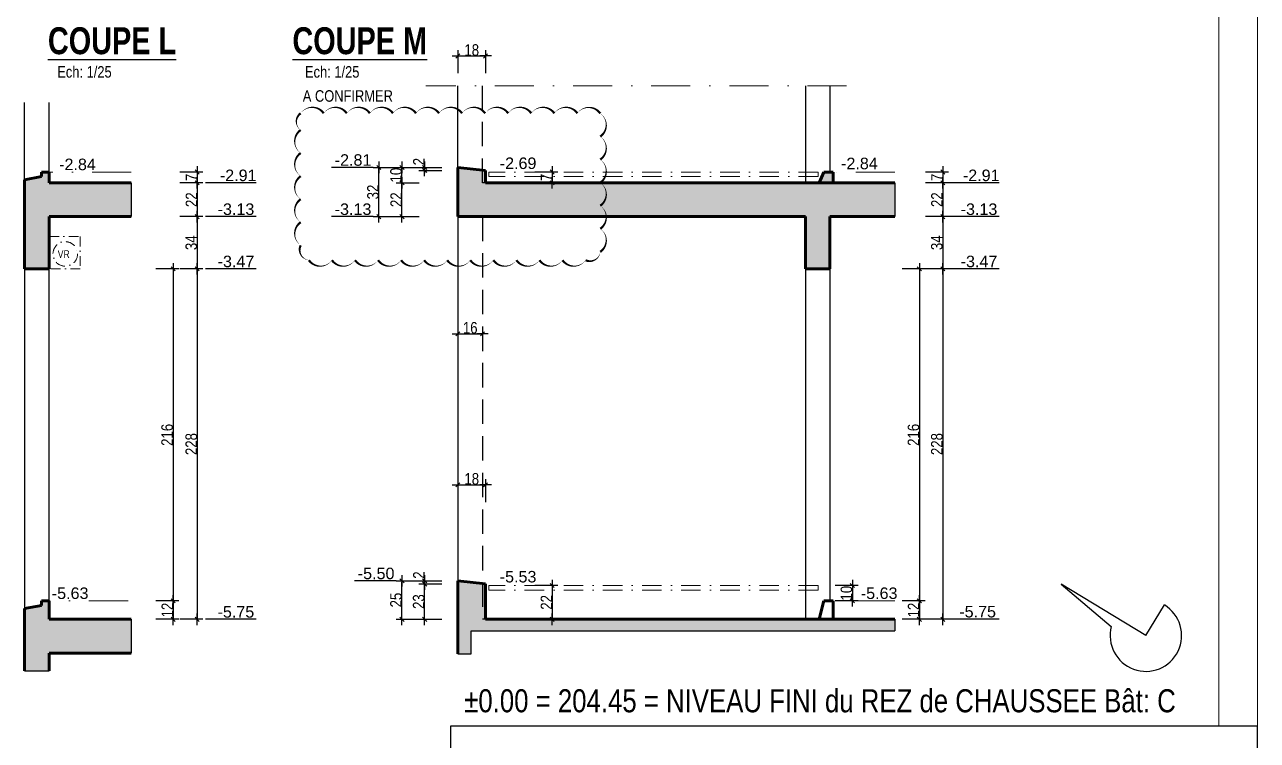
# Model space of a CAD drawing. Header units: millimetres. Extents: x -1921 to 5237, y 0 to 8595.
# Drawn here: x 3633 to 5237, y 5862 to 6793 of the extents above; entities that cross this region are included whole.
import ezdxf
from ezdxf.enums import TextEntityAlignment as Align

# ---------------------------------------------------------------- set-up
doc = ezdxf.new("R2010")
doc.units = ezdxf.units.MM
doc.linetypes.add('CACHE2', pattern=[4.7625, 3.175, -1.5875])
doc.linetypes.add('TIRETPTX2', pattern=[50.8, 25.4, -12.7, 0, -12.7])
for name, color, linetype in [('01-cartouche-cage A', 7, 'Continuous'), ('01_cote_gen', 4, 'Continuous'), ('01_linteaux', 2, 'Continuous'), ('01_poch_BN', 9, 'Continuous'), ('01_poch_murs', 253, 'Continuous'), ('01_texte', 230, 'Continuous'), ('AA_COTES', 2, 'Continuous')]:
    doc.layers.add(name, color=color, linetype=linetype)
for name, color, linetype, lineweight in [('01_Cad_1_', 5, 'Continuous', 9), ('01_murs_coup', 5, 'Continuous', 60), ('01_tram_axes', 2, 'TIRETPTX2', 9)]:
    doc.layers.add(name, color=color, linetype=linetype, lineweight=lineweight)
doc.styles.add('ARIAL', font='arial.ttf')
doc.styles.add('impact', font='impact.ttf')
doc.styles.add('MATTE_TXT', font='arial.ttf')
doc.styles.add('STYLE2', font='ARIALN.TTF')
doc.styles.add('stylemattecart', font='ARIALN.TTF')
doc.dimstyles.new('JB25', dxfattribs={"dimscale": 0.1, "dimtxt": 150, "dimasz": 15, "dimexe": 0.1, "dimexo": 0.1, "dimgap": 0.09, "dimtad": 1, "dimdec": 1, "dimlfac": 0.5, "dimdsep": 46, "dimtxsty": 'STYLE2', "dimblk1": 'BOND_G', "dimblk2": 'BOND_D', "dimsah": 1, "dimcen": 1.5, "dimdle": 0.01, "dimse1": 1, "dimse2": 1, "dimclrd": 4, "dimclre": 2, "dimclrt": 6, "dimazin": 2, "dimtfac": 2.333333, "dimtdec": 1, "dimtix": 1, "dimtmove": 2, "dimatfit": 3, "dimldrblk": 'BOND_G', "dimfxl": 1, "dimtolj": 1, "dimtzin": 0, "dimarcsym": 0})

# ---------------------------------------------------------------- blocks, each defined once
blk = doc.blocks.new('cartstruc')
at = {"layer": '01-cartouche-cage A', "linetype": 'Continuous'}
for p, q in [((0, 1485), (-1050, 1485)), ((-1050, 1485), (-1050, 0)), ((0, 0), (0, 1485))]:
    blk.add_line(p, q, dxfattribs=at)
at = {"layer": '01-cartouche-cage A', "color": 7, "style": 'stylemattecart'}
for tag, height, p in [('NOMCLIENT', 30, (-525, 1399.6)), ('ADRESSE1CLIENT', 25, (-525, 1326.7)), ('ADRESSE2CLIENT', 25, (-525, 1283.9)), ('NOMAFFAIRE1', 45, (-525.1, 1189.8)), ('NOMAFFAIRE2', 45, (-525.1, 1110.4)), ('NOMAFFAIRE3', 45, (-525.1, 1031.7)), ('ADRESSE1AFFAIRE', 20, (-525.1, 943.3)), ('ADRESSE2AFFAIRE', 20, (-525.1, 909.2)), ('INDICE-A', 15, (-959.1, 428.4)), ('DATE-A', 15, (-861.9, 428.4)), ('INDICE-B', 15, (-959.1, 400.5)), ('DATE-B', 15, (-861.9, 400.5)), ('INDICE-C', 15, (-959.1, 369.4)), ('DATE-C', 15, (-861.9, 369.4)), ('INDICE-D', 15, (-959.1, 338.3)), ('DATE-D', 15, (-861.9, 338.3)), ('INDICE-E', 15, (-959.1, 307.2)), ('DATE-E', 15, (-861.9, 307.2)), ('INDICE-F', 15, (-959.1, 276.1)), ('DATE-F', 15, (-861.9, 276.1))]:
    blk.add_attdef(tag, text='', height=height, dxfattribs=at).set_placement(p, align=Align.MIDDLE_CENTER)
for tag, height, p in [('NOMARCHI', 15, (-831.1, 803.3)), ('MODEL', 15, (-408.9, 803.3)), ('BETSTRUCTURE', 15, (-831.1, 776.5)), ('MOE', 15, (-408.9, 776.5)), ('BETFLUIDES', 15, (-831.1, 749.5)), ('CSPS', 15, (-408.9, 749.5)), ('ECONOMISTE', 15, (-831.1, 722.7)), ('OPC', 15, (-408.9, 722.7)), ('BDC', 15, (-831.1, 695.9)), ('NOMENTREPRISE', 15, (-408.9, 695.9)), ('NUMBAT', 27, (-249.5, 614.7)), ('PHASE', 35, (-249.5, 537.9)), ('CONT-SOL', 12, (-138.6, 490.2)), ('NOMDESS', 15, (-451.8, 132.3)), ('NOMING', 15, (-451.8, 104.3)), ('ECH', 15, (-451.8, 76.3)), ('NUMAFF', 25, (-196.3, 48.9))]:
    blk.add_attdef(tag, text='', height=height, dxfattribs=at).set_placement(p, align=Align.BOTTOM_LEFT)
at = {"layer": '01-cartouche-cage A', "color": 7, "style": 'stylemattecart', "width": 0.8}
for tag, p in [('TITRTEPLAN1', (-677.3, 664.6)), ('TITRTEPLAN2', (-677.3, 610.2)), ('TITRTEPLAN3', (-677.3, 556)), ('TITRTEPLAN4', (-677.3, 501.4))]:
    blk.add_attdef(tag, text='', height=33, dxfattribs=at).set_placement(p, align=Align.MIDDLE_CENTER)
at = {"layer": '01-cartouche-cage A', "color": 7, "style": 'stylemattecart'}
for tag, p in [('MODIF-A', (-802.6, 428.4)), ('MODIF-B', (-802.6, 400.5)), ('MODIF-C', (-802.6, 369.4)), ('MODIF-D', (-802.6, 338.3)), ('MODIF-E', (-802.6, 307.2)), ('MODIF-F', (-802.6, 276.1))]:
    blk.add_attdef(tag, text='', height=15, dxfattribs=at).set_placement(p, align=Align.MIDDLE_LEFT)
at = {"layer": '01-cartouche-cage A', "color": 255, "style": 'stylemattecart'}
for tag, height, p in [('N°P', 35, (-321, 256)), ('IP', 35, (-210.3, 256)), ('DATEPLAN', 15, (-257.7, 226.8))]:
    blk.add_attdef(tag, text='', height=height, dxfattribs=at).set_placement(p, align=Align.BOTTOM_LEFT)
blk = doc.blocks.new('BOND_G')
at = {"layer": 'AA_COTES', "color": 0}
for p, q in [((0, -5), (0, 15)), ((5, 0), (-5, 0)), ((1.8, 1.8), (-1.8, -1.8))]:
    blk.add_line(p, q, dxfattribs=at)
blk = doc.blocks.new('BOND_D')
at = {"layer": 'AA_COTES', "color": 0}
for p, q in [((5, 0), (-5, 0)), ((-1.8, -1.8), (1.8, 1.8)), ((0, 5), (0, -15))]:
    blk.add_line(p, q, dxfattribs=at)
blk = doc.blocks.new('*D573')
at = {"layer": '01_cote_gen', "color": 4, "lineweight": -2, "ltscale": 2, "transparency": 16777216}
blk.add_line((3858, 6586.1), (3858, 6545.1), dxfattribs=at)
at = {"layer": 'DEFPOINTS', "color": 0, "ltscale": 2}
for p in [(3772, 6587.6), (3772, 6543.6), (3858, 6543.6)]:
    blk.add_point(p, dxfattribs=at)
at = {"layer": '01_cote_gen', "color": 4, "lineweight": -2, "ltscale": 2, "transparency": 16777216, "xscale": 1.5, "yscale": 1.5, "zscale": 1.5}
for name, p, rotation in [('BOND_G', (3858, 6587.6), 90), ('BOND_D', (3858, 6543.6), 270)]:
    blk.add_blockref(name, p, dxfattribs=dict(at, rotation=rotation))
at = {"layer": '01_cote_gen', "color": 6, "ltscale": 2, "transparency": 16777216, "insert": (3850.5, 6565.6), "char_height": 15, "attachment_point": 5, "rotation": 90, "style": 'STYLE2'}
blk.add_mtext('\\A1;22', dxfattribs=at)
blk = doc.blocks.new('*D574')
at = {"layer": '01_cote_gen', "color": 4, "lineweight": -2, "ltscale": 2, "transparency": 16777216}
blk.add_line((3858, 6542.1), (3858, 6477.1), dxfattribs=at)
at = {"layer": 'DEFPOINTS', "color": 0, "ltscale": 2}
for p in [(3835.5, 6543.6), (3858, 6475.6), (3868.8, 6475.6)]:
    blk.add_point(p, dxfattribs=at)
at = {"layer": '01_cote_gen', "color": 4, "lineweight": -2, "ltscale": 2, "transparency": 16777216, "xscale": 1.5, "yscale": 1.5, "zscale": 1.5}
for name, p, rotation in [('BOND_G', (3858, 6543.6), 90), ('BOND_D', (3858, 6475.6), 270)]:
    blk.add_blockref(name, p, dxfattribs=dict(at, rotation=rotation))
at = {"layer": '01_cote_gen', "color": 6, "ltscale": 2, "transparency": 16777216, "insert": (3850.3, 6509.6), "char_height": 15, "attachment_point": 5, "rotation": 90, "style": 'STYLE2'}
blk.add_mtext('\\A1;34', dxfattribs=at)
blk = doc.blocks.new('*D575')
at = {"layer": '01_cote_gen', "color": 4, "lineweight": -2, "ltscale": 2, "transparency": 16777216}
blk.add_line((3858, 6474.1), (3858, 6021.1), dxfattribs=at)
at = {"layer": 'DEFPOINTS', "color": 0, "ltscale": 2}
for p in [(3835.5, 6475.6), (3772, 6019.6), (3858, 6019.6)]:
    blk.add_point(p, dxfattribs=at)
at = {"layer": '01_cote_gen', "color": 4, "lineweight": -2, "ltscale": 2, "transparency": 16777216, "xscale": 1.5, "yscale": 1.5, "zscale": 1.5}
for name, p, rotation in [('BOND_G', (3858, 6475.6), 90), ('BOND_D', (3858, 6019.6), 270)]:
    blk.add_blockref(name, p, dxfattribs=dict(at, rotation=rotation))
at = {"layer": '01_cote_gen', "color": 6, "ltscale": 2, "transparency": 16777216, "insert": (3850.3, 6247.6), "char_height": 15, "attachment_point": 5, "rotation": 90, "style": 'STYLE2'}
blk.add_mtext('\\A1;228', dxfattribs=at)
blk = doc.blocks.new('*D576')
at = {"layer": '01_cote_gen', "color": 4, "lineweight": -2, "ltscale": 2, "transparency": 16777216}
blk.add_line((3826.6, 6474.1), (3826.6, 6045.1), dxfattribs=at)
at = {"layer": 'DEFPOINTS', "color": 0, "ltscale": 2}
for p in [(3835.5, 6475.6), (3665.5, 6043.6), (3826.6, 6043.6)]:
    blk.add_point(p, dxfattribs=at)
at = {"layer": '01_cote_gen', "color": 4, "lineweight": -2, "ltscale": 2, "transparency": 16777216, "xscale": 1.5, "yscale": 1.5, "zscale": 1.5}
for name, p, rotation in [('BOND_G', (3826.6, 6475.6), 90), ('BOND_D', (3826.6, 6043.6), 270)]:
    blk.add_blockref(name, p, dxfattribs=dict(at, rotation=rotation))
at = {"layer": '01_cote_gen', "color": 6, "ltscale": 2, "transparency": 16777216, "insert": (3818.9, 6259.6), "char_height": 15, "attachment_point": 5, "rotation": 90, "style": 'STYLE2'}
blk.add_mtext('\\A1;216', dxfattribs=at)
blk = doc.blocks.new('*D577')
at = {"layer": '01_cote_gen', "color": 4, "lineweight": -2, "ltscale": 2, "transparency": 16777216}
blk.add_line((3826.6, 6042.1), (3826.6, 6021.1), dxfattribs=at)
at = {"layer": 'DEFPOINTS', "color": 0, "ltscale": 2}
for p in [(3804.1, 6043.6), (3802.9, 6019.6), (3826.6, 6019.6)]:
    blk.add_point(p, dxfattribs=at)
at = {"layer": '01_cote_gen', "color": 4, "lineweight": -2, "ltscale": 2, "transparency": 16777216, "xscale": 1.5, "yscale": 1.5, "zscale": 1.5}
for name, p, rotation in [('BOND_G', (3826.6, 6043.6), 90), ('BOND_D', (3826.6, 6019.6), 270)]:
    blk.add_blockref(name, p, dxfattribs=dict(at, rotation=rotation))
at = {"layer": '01_cote_gen', "color": 6, "ltscale": 2, "transparency": 16777216, "insert": (3819.1, 6031.6), "char_height": 15, "attachment_point": 5, "rotation": 90, "style": 'STYLE2'}
blk.add_mtext('\\A1;12', dxfattribs=at)
blk = doc.blocks.new('*D578')
at = {"layer": '01_cote_gen', "color": 4, "lineweight": -2, "ltscale": 2, "transparency": 16777216}
blk.add_line((3858, 6600.1), (3858, 6589.1), dxfattribs=at)
at = {"layer": 'DEFPOINTS', "color": 0, "ltscale": 2}
for p in [(3772, 6601.6), (3772, 6587.6), (3858, 6587.6)]:
    blk.add_point(p, dxfattribs=at)
at = {"layer": '01_cote_gen', "color": 4, "lineweight": -2, "ltscale": 2, "transparency": 16777216, "xscale": 1.5, "yscale": 1.5, "zscale": 1.5}
for name, p, rotation in [('BOND_G', (3858, 6601.6), 90), ('BOND_D', (3858, 6587.6), 270)]:
    blk.add_blockref(name, p, dxfattribs=dict(at, rotation=rotation))
at = {"layer": '01_cote_gen', "color": 6, "ltscale": 2, "transparency": 16777216, "insert": (3850.5, 6594.6), "char_height": 15, "attachment_point": 5, "rotation": 90, "style": 'STYLE2'}
blk.add_mtext('\\A1;7', dxfattribs=at)
blk = doc.blocks.new('*D579')
at = {"layer": '01_cote_gen', "color": 4, "lineweight": -2, "ltscale": 2, "transparency": 16777216}
blk.add_line((4828.1, 6586.1), (4828.1, 6545.1), dxfattribs=at)
at = {"layer": 'DEFPOINTS', "color": 0, "ltscale": 2}
for p in [(4765.7, 6587.6), (4765.7, 6543.6), (4828.1, 6543.6)]:
    blk.add_point(p, dxfattribs=at)
at = {"layer": '01_cote_gen', "color": 4, "lineweight": -2, "ltscale": 2, "transparency": 16777216, "xscale": 1.5, "yscale": 1.5, "zscale": 1.5}
for name, p, rotation in [('BOND_G', (4828.1, 6587.6), 90), ('BOND_D', (4828.1, 6543.6), 270)]:
    blk.add_blockref(name, p, dxfattribs=dict(at, rotation=rotation))
at = {"layer": '01_cote_gen', "color": 6, "ltscale": 2, "transparency": 16777216, "insert": (4820.5, 6565.6), "char_height": 15, "attachment_point": 5, "rotation": 90, "style": 'STYLE2'}
blk.add_mtext('\\A1;22', dxfattribs=at)
blk = doc.blocks.new('*D580')
at = {"layer": '01_cote_gen', "color": 4, "lineweight": -2, "ltscale": 2, "transparency": 16777216}
blk.add_line((4828.1, 6600.1), (4828.1, 6589.1), dxfattribs=at)
at = {"layer": 'DEFPOINTS', "color": 0, "ltscale": 2}
for p in [(4765.7, 6601.6), (4765.7, 6587.6), (4828.1, 6587.6)]:
    blk.add_point(p, dxfattribs=at)
at = {"layer": '01_cote_gen', "color": 4, "lineweight": -2, "ltscale": 2, "transparency": 16777216, "xscale": 1.5, "yscale": 1.5, "zscale": 1.5}
for name, p, rotation in [('BOND_G', (4828.1, 6601.6), 90), ('BOND_D', (4828.1, 6587.6), 270)]:
    blk.add_blockref(name, p, dxfattribs=dict(at, rotation=rotation))
at = {"layer": '01_cote_gen', "color": 6, "ltscale": 2, "transparency": 16777216, "insert": (4820.5, 6594.6), "char_height": 15, "attachment_point": 5, "rotation": 90, "style": 'STYLE2'}
blk.add_mtext('\\A1;7', dxfattribs=at)
blk = doc.blocks.new('*D581')
at = {"layer": '01_cote_gen', "color": 4, "lineweight": -2, "ltscale": 2, "transparency": 16777216}
blk.add_line((4094.4, 6545.1), (4094.4, 6606.1), dxfattribs=at)
at = {"layer": 'DEFPOINTS', "color": 0, "ltscale": 2}
for p in [(4094.4, 6607.6), (4206.7, 6607.6), (4206.7, 6543.6)]:
    blk.add_point(p, dxfattribs=at)
at = {"layer": '01_cote_gen', "color": 4, "lineweight": -2, "ltscale": 2, "transparency": 16777216, "xscale": 1.5, "yscale": 1.5, "zscale": 1.5}
for name, p, rotation in [('BOND_D', (4094.4, 6607.6), 90), ('BOND_G', (4094.4, 6543.6), 270)]:
    blk.add_blockref(name, p, dxfattribs=dict(at, rotation=rotation))
at = {"layer": '01_cote_gen', "color": 6, "ltscale": 2, "transparency": 16777216, "insert": (4086.7, 6575.6), "char_height": 15, "attachment_point": 5, "rotation": 90, "style": 'STYLE2'}
blk.add_mtext('\\A1;32', dxfattribs=at)
blk = doc.blocks.new('*D582')
at = {"layer": '01_cote_gen', "color": 4, "lineweight": -2, "ltscale": 2, "transparency": 16777216}
blk.add_line((4153.9, 6605.1), (4153.9, 6606.1), dxfattribs=at)
at = {"layer": 'DEFPOINTS', "color": 0, "ltscale": 2}
for p in [(4153.9, 6607.6), (4236.2, 6607.6), (4272.2, 6603.6)]:
    blk.add_point(p, dxfattribs=at)
at = {"layer": '01_cote_gen', "color": 4, "lineweight": -2, "ltscale": 2, "transparency": 16777216, "xscale": 1.5, "yscale": 1.5, "zscale": 1.5}
for name, p, rotation in [('BOND_D', (4153.9, 6607.6), 90), ('BOND_G', (4153.9, 6603.6), 270)]:
    blk.add_blockref(name, p, dxfattribs=dict(at, rotation=rotation))
at = {"layer": '01_cote_gen', "color": 6, "ltscale": 2, "transparency": 16777216, "insert": (4146.4, 6615.1), "char_height": 15, "attachment_point": 5, "rotation": 90, "style": 'STYLE2'}
blk.add_mtext('\\A1;2', dxfattribs=at)
blk = doc.blocks.new('*D583')
at = {"layer": '01_cote_gen', "color": 4, "lineweight": -2, "ltscale": 2, "transparency": 16777216}
blk.add_line((4124.4, 6545.1), (4124.4, 6586.1), dxfattribs=at)
at = {"layer": 'DEFPOINTS', "color": 0, "ltscale": 2}
for p in [(4124.4, 6587.6), (4281.4, 6587.6), (4146.9, 6543.6)]:
    blk.add_point(p, dxfattribs=at)
at = {"layer": '01_cote_gen', "color": 4, "lineweight": -2, "ltscale": 2, "transparency": 16777216, "xscale": 1.5, "yscale": 1.5, "zscale": 1.5}
for name, p, rotation in [('BOND_D', (4124.4, 6587.6), 90), ('BOND_G', (4124.4, 6543.6), 270)]:
    blk.add_blockref(name, p, dxfattribs=dict(at, rotation=rotation))
at = {"layer": '01_cote_gen', "color": 6, "ltscale": 2, "transparency": 16777216, "insert": (4116.9, 6565.6), "char_height": 15, "attachment_point": 5, "rotation": 90, "style": 'STYLE2'}
blk.add_mtext('\\A1;22', dxfattribs=at)
blk = doc.blocks.new('*D584')
at = {"layer": '01_cote_gen', "color": 4, "lineweight": -2, "ltscale": 2, "transparency": 16777216}
blk.add_line((4124.4, 6589.1), (4124.4, 6606.1), dxfattribs=at)
at = {"layer": 'DEFPOINTS', "color": 0, "ltscale": 2}
for p in [(4116.9, 6607.6), (4124.4, 6607.6), (4146.9, 6587.6)]:
    blk.add_point(p, dxfattribs=at)
at = {"layer": '01_cote_gen', "color": 4, "lineweight": -2, "ltscale": 2, "transparency": 16777216, "xscale": 1.5, "yscale": 1.5, "zscale": 1.5}
for name, p, rotation in [('BOND_D', (4124.4, 6607.6), 90), ('BOND_G', (4124.4, 6587.6), 270)]:
    blk.add_blockref(name, p, dxfattribs=dict(at, rotation=rotation))
at = {"layer": '01_cote_gen', "color": 6, "ltscale": 2, "transparency": 16777216, "insert": (4116.7, 6597.6), "char_height": 15, "attachment_point": 5, "rotation": 90, "style": 'STYLE2'}
blk.add_mtext('\\A1;10', dxfattribs=at)
blk = doc.blocks.new('*D585')
at = {"layer": '01_cote_gen', "color": 4, "lineweight": -2, "ltscale": 2, "transparency": 16777216}
blk.add_line((4198.7, 6391.1), (4227.7, 6391.1), dxfattribs=at)
at = {"layer": 'DEFPOINTS', "color": 0, "ltscale": 2}
for p in [(4197.2, 6405.1), (4229.2, 6405.1), (4229.2, 6391.1)]:
    blk.add_point(p, dxfattribs=at)
at = {"layer": '01_cote_gen', "color": 4, "lineweight": -2, "ltscale": 2, "transparency": 16777216, "xscale": 1.5, "yscale": 1.5, "zscale": 1.5, "rotation": 180}
blk.add_blockref('BOND_G', (4197.2, 6391.1), dxfattribs=at)
at = {"layer": '01_cote_gen', "color": 4, "lineweight": -2, "ltscale": 2, "transparency": 16777216, "xscale": 1.5, "yscale": 1.5, "zscale": 1.5}
blk.add_blockref('BOND_D', (4229.2, 6391.1), dxfattribs=at)
at = {"layer": '01_cote_gen', "color": 6, "ltscale": 2, "transparency": 16777216, "insert": (4213.2, 6398.8), "char_height": 15, "attachment_point": 5, "style": 'STYLE2'}
blk.add_mtext('\\A1;16', dxfattribs=at)
blk = doc.blocks.new('*D586')
at = {"layer": '01_cote_gen', "color": 4, "lineweight": -2, "ltscale": 2, "transparency": 16777216}
blk.add_line((4198.7, 6752.6), (4231.7, 6752.6), dxfattribs=at)
at = {"layer": 'DEFPOINTS', "color": 0, "ltscale": 2}
for p in [(4233.2, 6752.6), (4197.2, 6607.6), (4233.2, 6603.6)]:
    blk.add_point(p, dxfattribs=at)
at = {"layer": '01_cote_gen', "color": 4, "lineweight": -2, "ltscale": 2, "transparency": 16777216, "xscale": 1.5, "yscale": 1.5, "zscale": 1.5, "rotation": 180}
blk.add_blockref('BOND_G', (4197.2, 6752.6), dxfattribs=at)
at = {"layer": '01_cote_gen', "color": 4, "lineweight": -2, "ltscale": 2, "transparency": 16777216, "xscale": 1.5, "yscale": 1.5, "zscale": 1.5}
blk.add_blockref('BOND_D', (4233.2, 6752.6), dxfattribs=at)
at = {"layer": '01_cote_gen', "color": 6, "ltscale": 2, "transparency": 16777216, "insert": (4215.2, 6760.3), "char_height": 15, "attachment_point": 5, "style": 'STYLE2'}
blk.add_mtext('\\A1;18', dxfattribs=at)
blk = doc.blocks.new('*D587')
at = {"layer": '01_cote_gen', "color": 4, "lineweight": -2, "ltscale": 2, "transparency": 16777216}
blk.add_line((4319.9, 6600.1), (4319.9, 6589.1), dxfattribs=at)
at = {"layer": 'DEFPOINTS', "color": 0, "ltscale": 2}
for p in [(4310.4, 6601.6), (4310.4, 6587.6), (4319.9, 6587.6)]:
    blk.add_point(p, dxfattribs=at)
at = {"layer": '01_cote_gen', "color": 4, "lineweight": -2, "ltscale": 2, "transparency": 16777216, "xscale": 1.5, "yscale": 1.5, "zscale": 1.5}
for name, p, rotation in [('BOND_G', (4319.9, 6601.6), 90), ('BOND_D', (4319.9, 6587.6), 270)]:
    blk.add_blockref(name, p, dxfattribs=dict(at, rotation=rotation))
at = {"layer": '01_cote_gen', "color": 6, "ltscale": 2, "transparency": 16777216, "insert": (4312.4, 6594.6), "char_height": 15, "attachment_point": 5, "rotation": 90, "style": 'STYLE2'}
blk.add_mtext('\\A1;7', dxfattribs=at)
blk = doc.blocks.new('*D588')
at = {"layer": '01_cote_gen', "color": 4, "lineweight": -2, "ltscale": 2, "transparency": 16777216}
blk.add_line((4153.9, 6067.1), (4153.9, 6068.1), dxfattribs=at)
at = {"layer": 'DEFPOINTS', "color": 0, "ltscale": 2}
for p in [(4153.9, 6069.6), (4236.2, 6069.6), (4272.2, 6065.6)]:
    blk.add_point(p, dxfattribs=at)
at = {"layer": '01_cote_gen', "color": 4, "lineweight": -2, "ltscale": 2, "transparency": 16777216, "xscale": 1.5, "yscale": 1.5, "zscale": 1.5}
for name, p, rotation in [('BOND_D', (4153.9, 6069.6), 90), ('BOND_G', (4153.9, 6065.6), 270)]:
    blk.add_blockref(name, p, dxfattribs=dict(at, rotation=rotation))
at = {"layer": '01_cote_gen', "color": 6, "ltscale": 2, "transparency": 16777216, "insert": (4146.4, 6077.1), "char_height": 15, "attachment_point": 5, "rotation": 90, "style": 'STYLE2'}
blk.add_mtext('\\A1;2', dxfattribs=at)
blk = doc.blocks.new('*D589')
at = {"layer": '01_cote_gen', "color": 4, "lineweight": -2, "ltscale": 2, "transparency": 16777216}
blk.add_line((4124.4, 6021.1), (4124.4, 6068.1), dxfattribs=at)
at = {"layer": 'DEFPOINTS', "color": 0, "ltscale": 2}
for p in [(4116.9, 6069.6), (4124.4, 6069.6), (4146.9, 6019.6)]:
    blk.add_point(p, dxfattribs=at)
at = {"layer": '01_cote_gen', "color": 4, "lineweight": -2, "ltscale": 2, "transparency": 16777216, "xscale": 1.5, "yscale": 1.5, "zscale": 1.5}
for name, p, rotation in [('BOND_D', (4124.4, 6069.6), 90), ('BOND_G', (4124.4, 6019.6), 270)]:
    blk.add_blockref(name, p, dxfattribs=dict(at, rotation=rotation))
at = {"layer": '01_cote_gen', "color": 6, "ltscale": 2, "transparency": 16777216, "insert": (4116.7, 6044.6), "char_height": 15, "attachment_point": 5, "rotation": 90, "style": 'STYLE2'}
blk.add_mtext('\\A1;25', dxfattribs=at)
blk = doc.blocks.new('*D590')
at = {"layer": '01_cote_gen', "color": 4, "lineweight": -2, "ltscale": 2, "transparency": 16777216}
blk.add_line((4198.7, 6194.6), (4231.7, 6194.6), dxfattribs=at)
at = {"layer": 'DEFPOINTS', "color": 0, "ltscale": 2}
for p in [(4233.2, 6194.6), (4197.2, 6069.6), (4233.2, 6065.6)]:
    blk.add_point(p, dxfattribs=at)
at = {"layer": '01_cote_gen', "color": 4, "lineweight": -2, "ltscale": 2, "transparency": 16777216, "xscale": 1.5, "yscale": 1.5, "zscale": 1.5, "rotation": 180}
blk.add_blockref('BOND_G', (4197.2, 6194.6), dxfattribs=at)
at = {"layer": '01_cote_gen', "color": 4, "lineweight": -2, "ltscale": 2, "transparency": 16777216, "xscale": 1.5, "yscale": 1.5, "zscale": 1.5}
blk.add_blockref('BOND_D', (4233.2, 6194.6), dxfattribs=at)
at = {"layer": '01_cote_gen', "color": 6, "ltscale": 2, "transparency": 16777216, "insert": (4215.2, 6202.3), "char_height": 15, "attachment_point": 5, "style": 'STYLE2'}
blk.add_mtext('\\A1;18', dxfattribs=at)
blk = doc.blocks.new('*D591')
at = {"layer": '01_cote_gen', "color": 4, "lineweight": -2, "ltscale": 2, "transparency": 16777216}
blk.add_line((4319.9, 6062.1), (4319.9, 6021.1), dxfattribs=at)
at = {"layer": 'DEFPOINTS', "color": 0, "ltscale": 2}
for p in [(4310.4, 6063.6), (4310.4, 6019.6), (4319.9, 6019.6)]:
    blk.add_point(p, dxfattribs=at)
at = {"layer": '01_cote_gen', "color": 4, "lineweight": -2, "ltscale": 2, "transparency": 16777216, "xscale": 1.5, "yscale": 1.5, "zscale": 1.5}
for name, p, rotation in [('BOND_G', (4319.9, 6063.6), 90), ('BOND_D', (4319.9, 6019.6), 270)]:
    blk.add_blockref(name, p, dxfattribs=dict(at, rotation=rotation))
at = {"layer": '01_cote_gen', "color": 6, "ltscale": 2, "transparency": 16777216, "insert": (4312.4, 6041.6), "char_height": 15, "attachment_point": 5, "rotation": 90, "style": 'STYLE2'}
blk.add_mtext('\\A1;22', dxfattribs=at)
blk = doc.blocks.new('*D592')
at = {"layer": '01_cote_gen', "color": 4, "lineweight": -2, "ltscale": 2, "transparency": 16777216}
blk.add_line((4828.1, 6474.1), (4828.1, 6021.1), dxfattribs=at)
at = {"layer": 'DEFPOINTS', "color": 0, "ltscale": 2}
for p in [(4805.6, 6475.6), (4765.7, 6019.6), (4828.1, 6019.6)]:
    blk.add_point(p, dxfattribs=at)
at = {"layer": '01_cote_gen', "color": 4, "lineweight": -2, "ltscale": 2, "transparency": 16777216, "xscale": 1.5, "yscale": 1.5, "zscale": 1.5}
for name, p, rotation in [('BOND_G', (4828.1, 6475.6), 90), ('BOND_D', (4828.1, 6019.6), 270)]:
    blk.add_blockref(name, p, dxfattribs=dict(at, rotation=rotation))
at = {"layer": '01_cote_gen', "color": 6, "ltscale": 2, "transparency": 16777216, "insert": (4820.4, 6247.6), "char_height": 15, "attachment_point": 5, "rotation": 90, "style": 'STYLE2'}
blk.add_mtext('\\A1;228', dxfattribs=at)
blk = doc.blocks.new('*D593')
at = {"layer": '01_cote_gen', "color": 4, "lineweight": -2, "ltscale": 2, "transparency": 16777216}
blk.add_line((4797.6, 6042.1), (4797.6, 6021.1), dxfattribs=at)
at = {"layer": 'DEFPOINTS', "color": 0, "ltscale": 2}
for p in [(4805.1, 6043.6), (4793.8, 6019.6), (4797.6, 6019.6)]:
    blk.add_point(p, dxfattribs=at)
at = {"layer": '01_cote_gen', "color": 4, "lineweight": -2, "ltscale": 2, "transparency": 16777216, "xscale": 1.5, "yscale": 1.5, "zscale": 1.5}
for name, p, rotation in [('BOND_G', (4797.6, 6043.6), 90), ('BOND_D', (4797.6, 6019.6), 270)]:
    blk.add_blockref(name, p, dxfattribs=dict(at, rotation=rotation))
at = {"layer": '01_cote_gen', "color": 6, "ltscale": 2, "transparency": 16777216, "insert": (4790.1, 6031.6), "char_height": 15, "attachment_point": 5, "rotation": 90, "style": 'STYLE2'}
blk.add_mtext('\\A1;12', dxfattribs=at)
blk = doc.blocks.new('*D594')
at = {"layer": '01_cote_gen', "color": 4, "lineweight": -2, "ltscale": 2, "transparency": 16777216}
blk.add_line((4797.6, 6474.1), (4797.6, 6045.1), dxfattribs=at)
at = {"layer": 'DEFPOINTS', "color": 0, "ltscale": 2}
for p in [(4805.6, 6475.6), (4775.1, 6043.6), (4797.6, 6043.6)]:
    blk.add_point(p, dxfattribs=at)
at = {"layer": '01_cote_gen', "color": 4, "lineweight": -2, "ltscale": 2, "transparency": 16777216, "xscale": 1.5, "yscale": 1.5, "zscale": 1.5}
for name, p, rotation in [('BOND_G', (4797.6, 6475.6), 90), ('BOND_D', (4797.6, 6043.6), 270)]:
    blk.add_blockref(name, p, dxfattribs=dict(at, rotation=rotation))
at = {"layer": '01_cote_gen', "color": 6, "ltscale": 2, "transparency": 16777216, "insert": (4790, 6259.6), "char_height": 15, "attachment_point": 5, "rotation": 90, "style": 'STYLE2'}
blk.add_mtext('\\A1;216', dxfattribs=at)
blk = doc.blocks.new('*D595')
at = {"layer": '01_cote_gen', "color": 4, "lineweight": -2, "transparency": 16777216}
blk.add_line((4828.1, 6542.1), (4828.1, 6477.1), dxfattribs=at)
at = {"layer": 'DEFPOINTS', "color": 0}
for p in [(4812.9, 6543.6), (4816.3, 6475.6), (4828.1, 6475.6)]:
    blk.add_point(p, dxfattribs=at)
at = {"layer": '01_cote_gen', "color": 4, "lineweight": -2, "transparency": 16777216, "xscale": 1.5, "yscale": 1.5, "zscale": 1.5}
for name, p, rotation in [('BOND_G', (4828.1, 6543.6), 90), ('BOND_D', (4828.1, 6475.6), 270)]:
    blk.add_blockref(name, p, dxfattribs=dict(at, rotation=rotation))
at = {"layer": '01_cote_gen', "color": 6, "transparency": 16777216, "insert": (4820.4, 6509.6), "char_height": 15, "attachment_point": 5, "rotation": 90, "style": 'STYLE2'}
blk.add_mtext('\\A1;34', dxfattribs=at)
blk = doc.blocks.new('*D596')
at = {"layer": '01_cote_gen', "color": 4, "lineweight": -2, "transparency": 16777216}
blk.add_line((4710.4, 6062.1), (4710.4, 6045.1), dxfattribs=at)
at = {"layer": 'DEFPOINTS', "color": 0}
for p in [(4665.7, 6063.6), (4688.3, 6043.6), (4710.4, 6043.6)]:
    blk.add_point(p, dxfattribs=at)
at = {"layer": '01_cote_gen', "color": 4, "lineweight": -2, "transparency": 16777216, "xscale": 1.5, "yscale": 1.5, "zscale": 1.5}
for name, p, rotation in [('BOND_G', (4710.4, 6063.6), 90), ('BOND_D', (4710.4, 6043.6), 270)]:
    blk.add_blockref(name, p, dxfattribs=dict(at, rotation=rotation))
at = {"layer": '01_cote_gen', "color": 6, "transparency": 16777216, "insert": (4702.8, 6053.6), "char_height": 15, "attachment_point": 5, "rotation": 90, "style": 'STYLE2'}
blk.add_mtext('\\A1;10', dxfattribs=at)
blk = doc.blocks.new('*D597')
at = {"layer": '01_cote_gen', "color": 4, "lineweight": -2, "transparency": 16777216}
blk.add_line((4153.9, 6021.1), (4153.9, 6064.1), dxfattribs=at)
at = {"layer": 'DEFPOINTS', "color": 0}
for p in [(4153.9, 6065.6), (4233.2, 6065.6), (4233.2, 6019.6)]:
    blk.add_point(p, dxfattribs=at)
at = {"layer": '01_cote_gen', "color": 4, "lineweight": -2, "transparency": 16777216, "xscale": 1.5, "yscale": 1.5, "zscale": 1.5}
for name, p, rotation in [('BOND_D', (4153.9, 6065.6), 90), ('BOND_G', (4153.9, 6019.6), 270)]:
    blk.add_blockref(name, p, dxfattribs=dict(at, rotation=rotation))
at = {"layer": '01_cote_gen', "color": 6, "transparency": 16777216, "insert": (4146.2, 6042.6), "char_height": 15, "attachment_point": 5, "rotation": 90, "style": 'STYLE2'}
blk.add_mtext('\\A1;23', dxfattribs=at)

msp = doc.modelspace()

# ---------------------------------------------------------------- hatches: boundary and pattern name
at = {"layer": '01_poch_murs'}
h = msp.add_hatch(color=256, dxfattribs=at)
h.dxf.hatch_style = 1
h.paths.add_polyline_path([(3771.96, 6587.6), (3665.47, 6587.6), (3665.47, 6601.6), (3655.47, 6601.6), (3655.47, 6595.6), (3633.47, 6591.6), (3633.47, 6475.6), (3665.47, 6475.6), (3665.47, 6543.6), (3771.96, 6543.6)])
h.paths.add_polyline_path([(3771.96, 6019.6), (3665.47, 6019.6), (3665.47, 6043.6), (3655.47, 6043.6), (3655.47, 6037.6), (3633.47, 6033.6), (3633.47, 5952.6), (3665.47, 5952.6), (3665.47, 5975.6), (3771.96, 5975.6)])
h = msp.add_hatch(color=256, dxfattribs=at)
h.dxf.hatch_style = 1
h.paths.add_polyline_path([(4765.72, 6587.6), (4233.23, 6587.6), (4233.23, 6603.6), (4197.23, 6607.6), (4197.23, 6543.6), (4229.23, 6543.6), (4649.23, 6543.6), (4649.23, 6475.6), (4681.23, 6475.6), (4681.23, 6543.6), (4765.72, 6543.6)])
h.paths.add_polyline_path([(4685.23, 6601.6), (4673.23, 6601.6), (4667.23, 6587.6), (4685.23, 6587.6)], flags=17)
h = msp.add_hatch(color=256, dxfattribs=at)
h.dxf.hatch_style = 1
h.paths.add_polyline_path([(4765.72, 6019.6), (4233.23, 6019.6), (4233.23, 6065.6), (4197.23, 6069.6), (4197.23, 5974.82), (4214.49, 5974.82), (4214.49, 6004.74), (4765.72, 6004.74)])

# ---------------------------------------------------------------- linework, layer by layer
at = {"layer": '01_Cad_1_'}
msp.add_line((5237.34, 8595.31), (5237.34, 5880.31), dxfattribs=at)
at = {"layer": '01_Cad_1_', "color": 2}
msp.add_line((5187.34, 8545.31), (5187.34, 5880.31), dxfattribs=at)
at = {"layer": '01_linteaux'}
for p, q in [((4197.23, 6607.6), (4197.23, 6713.6)), ((4649.23, 6713.6), (4649.23, 6587.6)), ((4681.23, 6713.6), (4681.23, 6601.6)), ((3633.47, 6591.6), (3633.47, 6692.22)), ((3665.47, 6601.6), (3665.47, 6692.22)), ((4197.23, 6543.6), (4197.23, 6069.6)), ((3633.47, 6475.6), (3633.47, 6033.6)), ((3665.47, 6043.6), (3665.47, 6475.6)), ((4649.23, 6475.6), (4649.23, 6019.6)), ((4681.23, 6475.6), (4681.23, 6043.6))]:
    msp.add_line(p, q, dxfattribs=at)
at = {"layer": '01_linteaux', "linetype": 'CACHE2', "ltscale": 10}
for p, q in [((4229.23, 6587.6), (4229.23, 6713.6)), ((4233.23, 6587.6), (4229.23, 6587.6)), ((4229.23, 6543.6), (4229.23, 6019.6)), ((4233.23, 6019.6), (4229.23, 6019.6))]:
    msp.add_line(p, q, dxfattribs=at)
at = {"layer": '01_murs_coup'}
for p, q in [((3633.47, 6591.6), (3655.47, 6595.6)), ((3655.47, 6601.6), (3655.47, 6595.6)), ((3665.47, 6601.6), (3655.47, 6601.6)), ((3665.47, 6587.6), (3665.47, 6601.6)), ((4197.23, 6607.6), (4197.23, 6543.6)), ((4233.23, 6603.6), (4197.23, 6607.6)), ((4233.23, 6603.6), (4233.23, 6587.6)), ((4673.23, 6601.6), (4667.23, 6587.6)), ((4685.23, 6601.6), (4673.23, 6601.6)), ((4685.23, 6601.6), (4685.23, 6587.6)), ((3633.47, 6591.6), (3633.47, 6475.6)), ((3771.96, 6587.6), (3665.47, 6587.6)), ((4765.72, 6587.6), (4233.23, 6587.6)), ((3771.96, 6543.6), (3665.47, 6543.6)), ((3665.47, 6543.6), (3665.47, 6475.6)), ((4229.23, 6543.6), (4197.23, 6543.6)), ((4649.23, 6543.6), (4229.23, 6543.6)), ((4649.23, 6543.6), (4649.23, 6475.6)), ((4765.72, 6543.6), (4681.23, 6543.6)), ((4681.23, 6543.6), (4681.23, 6475.6)), ((3665.47, 6475.6), (3633.47, 6475.6)), ((4681.23, 6475.6), (4649.23, 6475.6)), ((4233.23, 6065.6), (4197.23, 6069.6)), ((4197.23, 6069.6), (4197.23, 5974.82)), ((4233.23, 6065.6), (4233.23, 6019.6)), ((3633.47, 6033.6), (3655.47, 6037.6)), ((3633.47, 6033.6), (3633.47, 5952.6)), ((3655.47, 6043.6), (3655.47, 6037.6)), ((3665.47, 6043.6), (3655.47, 6043.6)), ((3665.47, 6043.6), (3665.47, 6019.6)), ((4673.23, 6043.6), (4667.23, 6019.6)), ((4685.23, 6043.6), (4673.23, 6043.6)), ((4685.23, 6043.6), (4685.23, 6019.6)), ((3771.96, 6019.6), (3665.47, 6019.6)), ((4765.72, 6019.6), (4233.23, 6019.6)), ((3771.96, 5975.6), (3665.47, 5975.6)), ((3665.47, 5975.6), (3665.47, 5952.6))]:
    msp.add_line(p, q, dxfattribs=at)
at = {"layer": '01_poch_BN', "ltscale": 2}
for p, q in [((3771.96, 6587.6), (3771.96, 6543.6)), ((4765.72, 6587.6), (4765.72, 6543.6)), ((3771.96, 6019.6), (3771.96, 5975.6)), ((4765.72, 6019.6), (4765.72, 6004.74))]:
    msp.add_line(p, q, dxfattribs=at)
at = {"layer": '01_poch_murs'}
for p, q in [((4214.49, 5974.82), (4214.49, 6004.74)), ((4214.49, 6004.74), (4765.72, 6004.74)), ((4197.23, 5974.82), (4214.49, 5974.82)), ((3633.47, 5952.6), (3665.47, 5952.6))]:
    msp.add_line(p, q, dxfattribs=at)
at = {"layer": '01_texte'}
for p, q in [((4086.9, 6607.6), (4032.63, 6607.6)), ((3934.57, 6587.6), (3868.8, 6587.6)), ((4901.33, 6587.6), (4835.56, 6587.6)), ((3934.57, 6543.6), (3868.8, 6543.6)), ((4086.9, 6543.6), (4032.63, 6543.6)), ((4901.33, 6543.6), (4835.56, 6543.6)), ((3934.57, 6475.6), (3868.8, 6475.6)), ((4901.33, 6475.6), (4835.56, 6475.6)), ((4116.9, 6069.6), (4062.63, 6069.6)), ((5092.31, 5998.41), (4981.99, 6065.27)), ((4981.99, 6065.27), (5047.26, 6010.12)), ((5092.31, 5998.41), (5116.44, 6038.21)), ((3934.57, 6019.6), (3868.8, 6019.6)), ((4901.33, 6019.6), (4835.56, 6019.6))]:
    msp.add_line(p, q, dxfattribs=at)
msp.add_lwpolyline([(3992.63, 6678.01, 0, 3, -0.5205671), (4022.63, 6678.01, 0, 3, -0.5205671), (4052.63, 6678.01, 0, 3, -0.5205671), (4082.63, 6678.01, 0, 3, -0.5205671), (4112.63, 6678.01, 0, 3, -0.5205671), (4142.63, 6678.01, 0, 3, -0.5205671), (4172.63, 6678.01, 0, 3, -0.5205671), (4202.63, 6678.01, 0, 3, -0.5205671), (4232.63, 6678.01, 0, 3, -0.5205671), (4262.63, 6678.01, 0, 3, -0.5205671), (4292.63, 6678.01, 0, 3, -0.5205671), (4322.63, 6678.01, 0, 3, -0.5205671), (4352.63, 6678.01, 0, 3, -0.5205671), (4382.41, 6677.78, 0, 3, -0.5205671), (4382.41, 6647.78, 0, 3, -0.5205671), (4382.41, 6617.78, 0, 3, -0.5205671), (4382.41, 6587.78, 0, 3, -0.5205671), (4382.41, 6557.78, 0, 3, -0.5205671), (4382.41, 6527.78, 0, 3, -0.5205671), (4382.41, 6497.78, 0, 3, -0.5205671), (4363.28, 6486.91, 0, 3, -0.5205671), (4333.28, 6486.91, 0, 3, -0.5205671), (4303.28, 6486.91, 0, 3, -0.5205671), (4273.28, 6486.91, 0, 3, -0.5205671), (4243.28, 6486.91, 0, 3, -0.5205671), (4213.28, 6486.91, 0, 3, -0.5205671), (4183.28, 6486.91, 0, 3, -0.5205671), (4153.28, 6486.91, 0, 3, -0.5205671), (4123.28, 6486.91, 0, 3, -0.5205671), (4093.28, 6486.91, 0, 3, -0.5205671), (4063.28, 6486.91, 0, 3, -0.5205671), (4033.28, 6486.91, 0, 3, -0.5205671), (4003.28, 6486.91, 0, 3, -0.5205671), (3992.63, 6506.27, 0, 3, -0.5205671), (3992.63, 6536.27, 0, 3, -0.5205671), (3992.63, 6566.27, 0, 3, -0.5205671), (3992.63, 6596.27, 0, 3, -0.5205671), (3992.63, 6626.27, 0, 3, -0.5205671), (3992.63, 6656.27, 0, 3, -0.5205671)], format="xyseb", close=True, dxfattribs=at)
msp.add_arc((5092.31, 5998.41), 46.55, 165.42086, 58.77982, dxfattribs=at)
at = {"layer": '01_tram_axes', "ltscale": 2}
for p, q in [((4702.9, 6713.6), (4155.4, 6713.6)), ((3771.96, 6601.6), (3665.47, 6601.6)), ((4237.23, 6601.6), (4237.23, 6595.6)), ((4665.73, 6601.6), (4665.73, 6595.6)), ((4765.72, 6601.6), (4685.23, 6601.6)), ((4237.23, 6063.6), (4237.23, 6057.6)), ((4665.73, 6063.6), (4665.73, 6057.6)), ((3767.96, 6043.6), (3665.47, 6043.6)), ((4765.72, 6043.6), (4685.23, 6043.6))]:
    msp.add_line(p, q, dxfattribs=at)
at = {"layer": '01_tram_axes'}
for p, q in [((4665.73, 6601.6), (4237.23, 6601.6)), ((4665.73, 6595.6), (4237.23, 6595.6)), ((4665.73, 6063.6), (4237.23, 6063.6)), ((4665.73, 6057.6), (4237.23, 6057.6))]:
    msp.add_line(p, q, dxfattribs=at)
at = {"layer": '01_tram_axes', "ltscale": 0.5}
for p, q in [((3665.47, 6517.59), (3705.82, 6517.59)), ((3705.82, 6517.59), (3705.82, 6475.6)), ((3705.82, 6475.6), (3665.47, 6475.6))]:
    msp.add_line(p, q, dxfattribs=at)
msp.add_circle((3686.3, 6495.05), 16, dxfattribs=at)

# ---------------------------------------------------------------- block references
at = {"layer": '01_Cad_1_'}
msp.add_blockref('cartstruc', (5237.34, 4395.31), dxfattribs=at)

# ---------------------------------------------------------------- texts
at = {"layer": '01_texte', "style": 'impact'}
for s, p in [('%%UCOUPE L', (3747.17, 6744.47)), ('%%UCOUPE M', (4069.48, 6744.47))]:
    msp.add_text(s, height=35, dxfattribs=at).set_placement(p, align=Align.BOTTOM_CENTER)
at = {"layer": '01_texte', "style": 'MATTE_TXT', "width": 0.8}
for s, height, p in [('Ech: 1/25', 15, (3711.29, 6719.91)), ('Ech: 1/25', 15, (4033.61, 6719.91)), ('A CONFIRMER', 15, (4053.98, 6688.58)), ('VR', 10, (3684.28, 6486.81)), ('%%P0.00 = 204.45 = NIVEAU FINI du REZ de CHAUSSEE Bât: C', 30, (4668.3, 5889.56))]:
    msp.add_text(s, height=height, dxfattribs=at).set_placement(p, align=Align.BOTTOM_CENTER)
at = {"layer": '01_texte', "style": 'ARIAL'}
for s, p in [('-2.81', (4036.88, 6609.76)), ('-2.84', (3678.35, 6604.03)), ('-2.69', (4251.59, 6605.53)), ('-2.84', (4695.7, 6605.26)), ('-2.91', (3887.45, 6589.76)), ('-2.91', (4854.2, 6589.76)), ('-3.13', (3884.55, 6545.76)), ('-3.13', (4036.88, 6545.76)), ('-3.13', (4851.31, 6545.76)), ('-3.47', (3884.55, 6477.76)), ('-3.47', (4851.31, 6477.76)), ('-5.50', (4066.88, 6071.76)), ('-5.53', (4251.59, 6067.53)), ('-5.63', (3668.77, 6046.03)), ('-5.63', (4721.38, 6046.03)), ('-5.75', (3884.44, 6021.76)), ('-5.75', (4849.53, 6022.03))]:
    msp.add_text(s, height=15, dxfattribs=at).set_placement(p)

# ---------------------------------------------------------------- dimensions: what is measured, and where the dimension line sits
at = {"layer": '01_cote_gen', "ltscale": 2}
for base, p1, p2, picture, middle in [((4233.23, 6752.6), (4197.23, 6607.6), (4233.23, 6603.6), '*D586', (4215.23, 6760.27)), ((4229.23, 6391.1), (4197.23, 6405.1), (4229.23, 6405.1), '*D585', (4213.23, 6398.77)), ((4233.23, 6194.6), (4197.23, 6069.6), (4233.23, 6065.6), '*D590', (4215.23, 6202.27))]:
    dim = msp.add_linear_dim(base=base, p1=p1, p2=p2, dimstyle='JB25', dxfattribs=at)
    dim.commit()
    dim.dimension.update_dxf_attribs({"geometry": picture, "text_midpoint": middle})
for base, p1, p2, picture, middle in [((3858, 6587.6), (3771.96, 6601.6), (3771.96, 6587.6), '*D578', (3850.49, 6594.6)), ((4094.4, 6607.6), (4206.73, 6543.6), (4206.73, 6607.6), '*D581', (4086.73, 6575.6)), ((4124.4, 6607.6), (4146.9, 6587.6), (4116.9, 6607.6), '*D584', (4116.73, 6597.6)), ((4319.9, 6587.6), (4310.4, 6601.6), (4310.4, 6587.6), '*D587', (4312.39, 6594.6)), ((4828.06, 6587.6), (4765.72, 6601.6), (4765.72, 6587.6), '*D580', (4820.55, 6594.6)), ((3858, 6543.6), (3771.96, 6587.6), (3771.96, 6543.6), '*D573', (3850.46, 6565.6)), ((4124.4, 6587.6), (4146.9, 6543.6), (4281.4, 6587.6), '*D583', (4116.86, 6565.6)), ((4828.06, 6543.6), (4765.72, 6587.6), (4765.72, 6543.6), '*D579', (4820.52, 6565.6)), ((3858, 6475.6), (3835.5, 6543.6), (3868.8, 6475.6), '*D574', (3850.33, 6509.6)), ((3826.61, 6043.6), (3835.5, 6475.6), (3665.47, 6043.6), '*D576', (3818.94, 6259.6)), ((3858, 6019.6), (3835.5, 6475.6), (3771.96, 6019.6), '*D575', (3850.33, 6247.6)), ((4828.06, 6019.6), (4805.56, 6475.6), (4765.72, 6019.6), '*D592', (4820.39, 6247.6)), ((4797.64, 6043.6), (4805.56, 6475.6), (4775.14, 6043.6), '*D594', (4789.97, 6259.6)), ((4124.4, 6069.6), (4146.9, 6019.6), (4116.9, 6069.6), '*D589', (4116.73, 6044.6)), ((4319.9, 6019.6), (4310.4, 6063.6), (4310.4, 6019.6), '*D591', (4312.36, 6041.6)), ((3826.61, 6019.6), (3804.11, 6043.6), (3802.88, 6019.6), '*D577', (3819.07, 6031.6)), ((4797.64, 6019.6), (4805.14, 6043.6), (4793.81, 6019.6), '*D593', (4790.1, 6031.6))]:
    dim = msp.add_linear_dim(base=base, p1=p1, p2=p2, angle=90, dimstyle='JB25', dxfattribs=at)
    dim.commit()
    dim.dimension.update_dxf_attribs({"geometry": picture, "text_midpoint": middle})
for base, p1, p2, picture, middle in [((4153.9, 6607.6), (4272.23, 6603.6), (4236.23, 6607.6), '*D582', (4146.36, 6615.1)), ((4153.9, 6069.6), (4272.23, 6065.6), (4236.23, 6069.6), '*D588', (4146.36, 6077.1))]:
    dim = msp.add_linear_dim(base=base, p1=p1, p2=p2, angle=90, dimstyle='JB25', dxfattribs=at)
    dim.commit()
    dim.dimension.update_dxf_attribs({"geometry": picture, "text_midpoint": middle, "dimtype": 160})
at = {"layer": '01_cote_gen'}
for base, p1, p2, picture, middle in [((4828.06, 6475.6), (4812.89, 6543.6), (4816.33, 6475.6), '*D595', (4820.39, 6509.6)), ((4153.9, 6065.6), (4233.23, 6019.6), (4233.23, 6065.6), '*D597', (4146.23, 6042.6)), ((4710.43, 6043.6), (4665.73, 6063.6), (4688.32, 6043.6), '*D596', (4702.76, 6053.6))]:
    dim = msp.add_linear_dim(base=base, p1=p1, p2=p2, angle=90, dimstyle='JB25', dxfattribs=at)
    dim.commit()
    dim.dimension.update_dxf_attribs({"geometry": picture, "text_midpoint": middle})

doc.saveas('drawing.dxf')
